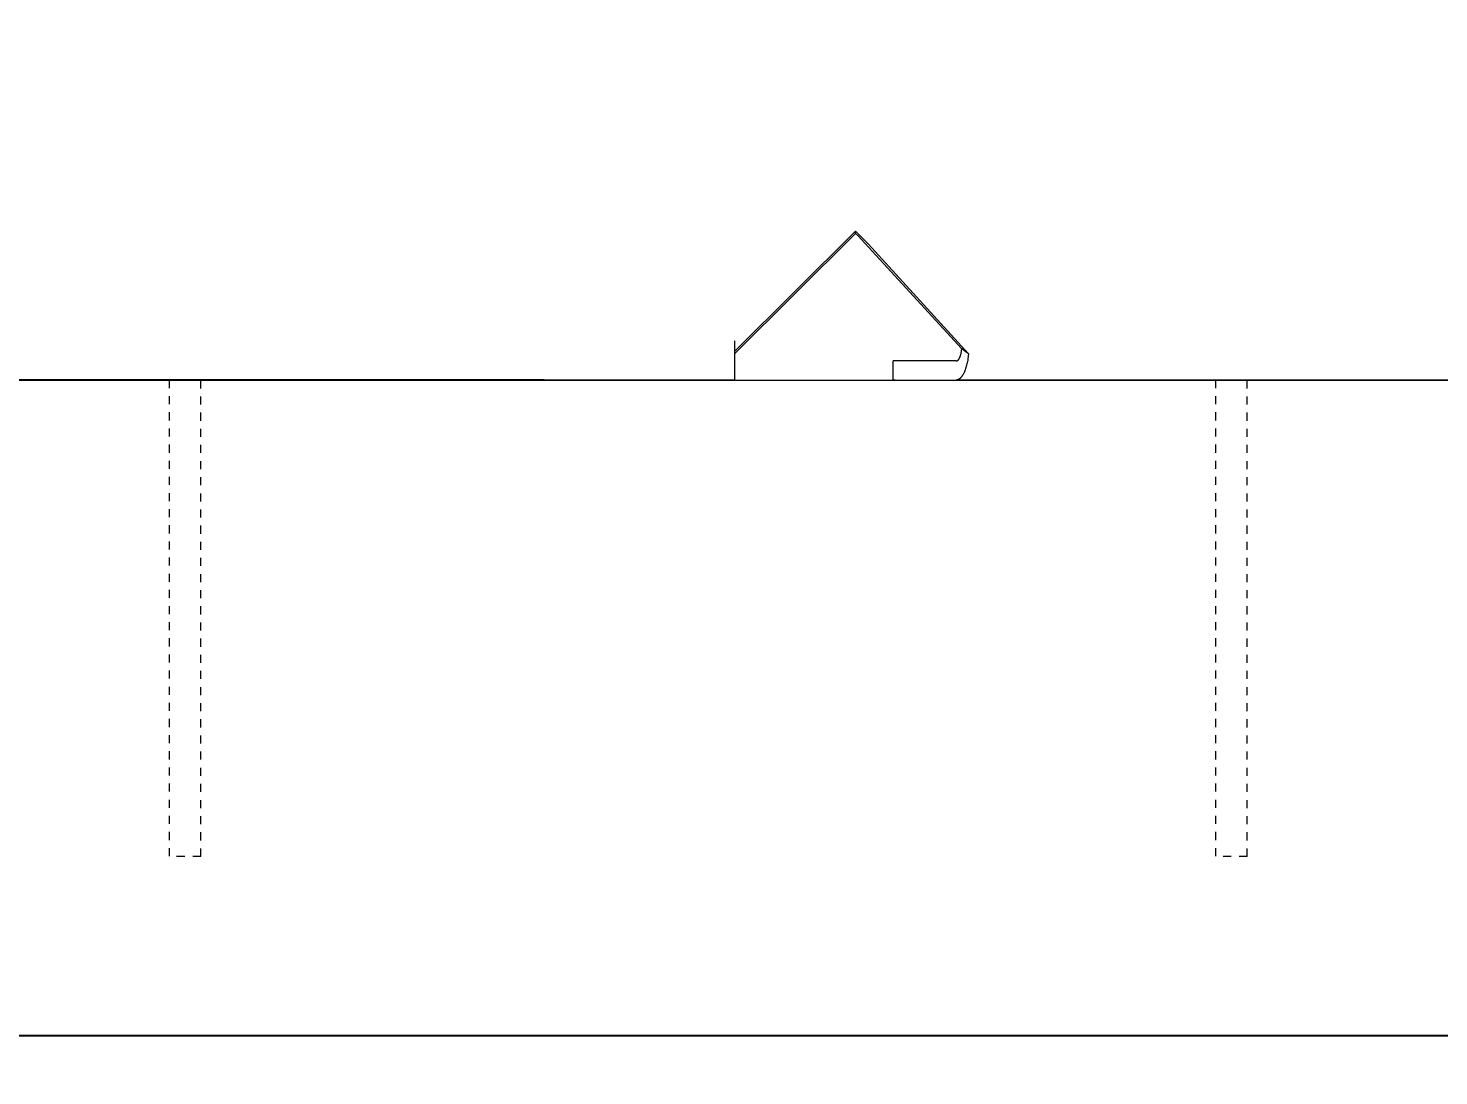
# Model space of a CAD drawing. Header units: inches. Extents: x 3 to 193, y 3 to 134.
# Drawn here: x 76.49 to 93.97, y 79.7 to 92.68 of the extents above; entities that cross this region are included whole.
import ezdxf

# ---------------------------------------------------------------- set-up
doc = ezdxf.new("R2010")
doc.units = ezdxf.units.IN
doc.header["$PDSIZE"] = -1
doc.linetypes.add('HIDDEN', pattern=[1.905, 1.27, -0.635])
for name, color, linetype, lineweight in [('ZANO_R', 7, 'Continuous', 0), ('ZANO_R_przerywana', 250, 'HIDDEN', 0), ('ZANO_W', 1, 'Continuous', 0)]:
    doc.layers.add(name, color=color, linetype=linetype, lineweight=lineweight)
doc.styles.get("Standard").update_dxf_attribs({"font": 'ARIALUNI.TTF'})
doc.dimstyles.new('amerykanie', dxfattribs={"dimtxt": 50, "dimasz": 50, "dimexe": 0.5, "dimexo": 0.5, "dimgap": 1, "dimtad": 1, "dimdec": 0, "dimzin": 0, "dimlunit": 5, "dimtxsty": 'Standard', "dimcen": 0.09, "dimclrd": 1, "dimclre": 1, "dimclrt": 1, "dimazin": 0, "dimtfac": 1, "dimtdec": 0, "dimtmove": 0, "dimatfit": 3, "dimfxl": 1, "dimtzin": 0, "dimarcsym": 1})

# ---------------------------------------------------------------- blocks, each defined once
blk = doc.blocks.new('*D365')
at = {"layer": 'Defpoints', "color": 0}
for p in [(83.384, 106.634), (65.554, 88.319), (83.384, 88.319)]:
    blk.add_point(p, dxfattribs=at)
at = {"layer": 'ZANO_R', "color": 1, "lineweight": -2}
for p, q in [((82.884, 106.634), (65.054, 106.634)), ((65.554, 105.634), (65.554, 89.319)), ((82.884, 88.319), (65.054, 88.319))]:
    blk.add_line(p, q, dxfattribs=at)
at = {"layer": 'ZANO_R', "color": 1}
for points in [[(65.721, 105.634), (65.387, 105.634), (65.554, 106.634)], [(65.387, 89.319), (65.721, 89.319), (65.554, 88.319)]]:
    blk.add_solid(points, dxfattribs=at)
at = {"layer": 'ZANO_R', "color": 1, "insert": (64.535, 97.476), "char_height": 1, "attachment_point": 5, "rotation": 90}
blk.add_mtext('18 5/16', dxfattribs=at)
blk = doc.blocks.new('*D367')
at = {"layer": 'Defpoints', "color": 0}
for p in [(67.02, 88.319), (127.388, 88.319), (127.388, 80.197)]:
    blk.add_point(p, dxfattribs=at)
at = {"layer": 'ZANO_R', "color": 1, "lineweight": -2}
for p, q in [((67.02, 87.819), (67.02, 79.697)), ((127.388, 87.819), (127.388, 79.697)), ((68.02, 80.197), (126.388, 80.197))]:
    blk.add_line(p, q, dxfattribs=at)
at = {"layer": 'ZANO_R', "color": 1}
for points in [[(68.02, 80.364), (68.02, 80.03), (67.02, 80.197)], [(126.388, 80.03), (126.388, 80.364), (127.388, 80.197)]]:
    blk.add_solid(points, dxfattribs=at)
at = {"layer": 'ZANO_R', "color": 1, "insert": (97.204, 81.216), "char_height": 1, "attachment_point": 5}
blk.add_mtext('60 3/8', dxfattribs=at)
blk = doc.blocks.new('*D375')
at = {"layer": 'Defpoints', "color": 0}
for p in [(127.296, 128.1), (115.952, 94.518), (96.273, 88.645), (60.315, 88.319), (113.926, 88.319)]:
    blk.add_point(p, dxfattribs=at)
at = {"layer": 'ZANO_W', "color": 1, "lineweight": -2}
blk.add_line((114.426, 88.319), (117.393, 88.319), dxfattribs=at)
blk.add_arc((96.016, 88.319), 20.877, 2.7447, 49.078, dxfattribs=at)
at = {"layer": 'ZANO_W', "color": 1}
for points in [[(109.797, 104.222), (109.585, 103.965), (108.92, 104.73)], [(116.703, 89.314), (117.036, 89.322), (116.893, 88.319)]]:
    blk.add_solid(points, dxfattribs=at)
at = {"layer": 'ZANO_W', "color": 1, "insert": (115.707, 97.885), "char_height": 1, "attachment_point": 5, "rotation": 295.9114}
blk.add_mtext("51%%d49'", dxfattribs=at)

msp = doc.modelspace()

# ---------------------------------------------------------------- linework, layer by layer
at = {"layer": 'ZANO_R'}
for p, q in [((85.24356, 88.67414), (86.7453, 90.16469)), ((85.24356, 88.64536), (86.7453, 90.13591)), ((86.7453, 90.16469), (86.82277, 90.08609)), ((86.7453, 90.13591), (86.7453, 90.16469)), ((86.78051, 90.10018), (86.7453, 90.13591)), ((86.81488, 90.06364), (86.78051, 90.10018)), ((88.06054, 88.70331), (86.81488, 90.06364)), ((86.82277, 90.08609), (86.89837, 90.00569)), ((86.89837, 90.00569), (88.14404, 88.64536)), ((85.24356, 88.80424), (85.24356, 88.67414)), ((85.24356, 88.67414), (85.24356, 88.67167)), ((85.24356, 88.67167), (85.24356, 88.31851)), ((88.04195, 88.61309), (88.04406, 88.61918)), ((88.04406, 88.61918), (88.04606, 88.62549)), ((88.04606, 88.62549), (88.04796, 88.63199)), ((88.04796, 88.63199), (88.04974, 88.63867)), ((88.04974, 88.63867), (88.05141, 88.64551)), ((88.05141, 88.64551), (88.05297, 88.65249)), ((88.05297, 88.65249), (88.0544, 88.65957)), ((88.0544, 88.65957), (88.05572, 88.66675)), ((88.05572, 88.66675), (88.05692, 88.674)), ((88.05692, 88.674), (88.05896, 88.68864)), ((88.05896, 88.68864), (88.06054, 88.70331)), ((88.14404, 88.64536), (88.06054, 88.70331)), ((88.14404, 88.64536), (88.14056, 88.61308)), ((87.2097, 88.31864), (87.2097, 88.5548)), ((87.20971, 88.5548), (87.2097, 88.5548)), ((87.2097, 88.5548), (87.2097, 88.5548)), ((87.2097, 88.5548), (87.2097, 88.5548)), ((87.2097, 88.5548), (87.2097, 88.5548)), ((87.20978, 88.5548), (87.20971, 88.5548)), ((87.21011, 88.5548), (87.20978, 88.5548)), ((87.21145, 88.5548), (87.21011, 88.5548)), ((87.2168, 88.5548), (87.21145, 88.5548)), ((87.23681, 88.5548), (87.2168, 88.5548)), ((87.99096, 88.5548), (87.23681, 88.5548)), ((87.99096, 88.5548), (87.99165, 88.55481)), ((87.99165, 88.55481), (87.99234, 88.55484)), ((87.99234, 88.55484), (87.99304, 88.55488)), ((87.99304, 88.55488), (87.99373, 88.55495)), ((87.99373, 88.55495), (87.99443, 88.55503)), ((87.99443, 88.55503), (87.99513, 88.55513)), ((87.99513, 88.55513), (87.99583, 88.55526)), ((87.99583, 88.55526), (87.99654, 88.5554)), ((87.99654, 88.5554), (87.99724, 88.55556)), ((87.99724, 88.55556), (87.99795, 88.55574)), ((87.99795, 88.55574), (87.99866, 88.55594)), ((87.99866, 88.55594), (87.99937, 88.55616)), ((87.99937, 88.55616), (88.00008, 88.5564)), ((88.00008, 88.5564), (88.00079, 88.55665)), ((88.00079, 88.55665), (88.0015, 88.55693)), ((88.0015, 88.55693), (88.00221, 88.55723)), ((88.00221, 88.55723), (88.00293, 88.55756)), ((88.00293, 88.55756), (88.00364, 88.5579)), ((88.00364, 88.5579), (88.00435, 88.55826)), ((88.00435, 88.55826), (88.00507, 88.55864)), ((88.00507, 88.55864), (88.00578, 88.55904)), ((88.00578, 88.55904), (88.0065, 88.55947)), ((88.0065, 88.55947), (88.00722, 88.55991)), ((88.00722, 88.55991), (88.00793, 88.56038)), ((88.00793, 88.56038), (88.00865, 88.56087)), ((88.00865, 88.56087), (88.00936, 88.56138)), ((88.00936, 88.56138), (88.01008, 88.56191)), ((88.01008, 88.56191), (88.01079, 88.56246)), ((88.01079, 88.56246), (88.0115, 88.56303)), ((88.0115, 88.56303), (88.01221, 88.56363)), ((88.01221, 88.56363), (88.01293, 88.56424)), ((88.01293, 88.56424), (88.01364, 88.56488)), ((88.01364, 88.56488), (88.01505, 88.56622)), ((88.01505, 88.56622), (88.01646, 88.56764)), ((88.01646, 88.56764), (88.01787, 88.56915)), ((88.01787, 88.56915), (88.01926, 88.57075)), ((88.01926, 88.57075), (88.02065, 88.57243)), ((88.02065, 88.57243), (88.02203, 88.5742)), ((88.02203, 88.5742), (88.0234, 88.57604)), ((88.0234, 88.57604), (88.02475, 88.57798)), ((88.02475, 88.57798), (88.02609, 88.57999)), ((88.02609, 88.57999), (88.02742, 88.58209)), ((88.02742, 88.58209), (88.02874, 88.58426)), ((88.02874, 88.58426), (88.03003, 88.58652)), ((88.03003, 88.58652), (88.03132, 88.58885)), ((88.03132, 88.58885), (88.03258, 88.59126)), ((88.03258, 88.59126), (88.03382, 88.59375)), ((88.03382, 88.59375), (88.03505, 88.59631)), ((88.03505, 88.59631), (88.03744, 88.60163)), ((88.03744, 88.60163), (88.03974, 88.60723)), ((88.03974, 88.60723), (88.04195, 88.61309)), ((88.10313, 88.44687), (88.09827, 88.43399)), ((88.10777, 88.46027), (88.10313, 88.44687)), ((88.11218, 88.47415), (88.10777, 88.46027)), ((88.11635, 88.48846), (88.11218, 88.47415)), ((88.12028, 88.50316), (88.11635, 88.48846)), ((88.12396, 88.51821), (88.12028, 88.50316)), ((88.12738, 88.53355), (88.12396, 88.51821)), ((88.13053, 88.54914), (88.12738, 88.53355)), ((88.13343, 88.56494), (88.13053, 88.54914)), ((88.13607, 88.58089), (88.13343, 88.56494)), ((88.14056, 88.61308), (88.13607, 88.58089)), ((85.24356, 88.31851), (67.02038, 88.31851)), ((87.20971, 88.31864), (87.2097, 88.31864)), ((87.2097, 88.31864), (87.2097, 88.31864)), ((87.2097, 88.31864), (87.2097, 88.31864)), ((87.2097, 88.31864), (87.2097, 88.31864)), ((87.20978, 88.31864), (87.20971, 88.31864)), ((87.21011, 88.31864), (87.20978, 88.31864)), ((87.21145, 88.31864), (87.21011, 88.31864)), ((87.2168, 88.31864), (87.21145, 88.31864)), ((87.23681, 88.31864), (87.2168, 88.31864)), ((87.23681, 88.31864), (87.99096, 88.31864)), ((87.99248, 88.31866), (87.99096, 88.31864)), ((96.12014, 88.31864), (87.99096, 88.31864)), ((87.994, 88.31872), (87.99248, 88.31866)), ((87.99553, 88.31882), (87.994, 88.31872)), ((87.99706, 88.31897), (87.99553, 88.31882)), ((87.9986, 88.31915), (87.99706, 88.31897)), ((88.00014, 88.31937), (87.9986, 88.31915)), ((88.00168, 88.31964), (88.00014, 88.31937)), ((88.00323, 88.31995), (88.00168, 88.31964)), ((88.00478, 88.3203), (88.00323, 88.31995)), ((88.00633, 88.3207), (88.00478, 88.3203)), ((88.00789, 88.32114), (88.00633, 88.3207)), ((88.00945, 88.32162), (88.00789, 88.32114)), ((88.01101, 88.32215), (88.00945, 88.32162)), ((88.01258, 88.32272), (88.01101, 88.32215)), ((88.01414, 88.32333), (88.01258, 88.32272)), ((88.01571, 88.32399), (88.01414, 88.32333)), ((88.01728, 88.3247), (88.01571, 88.32399)), ((88.01885, 88.32545), (88.01728, 88.3247)), ((88.02043, 88.32625), (88.01885, 88.32545)), ((88.022, 88.32709), (88.02043, 88.32625)), ((88.02357, 88.32798), (88.022, 88.32709)), ((88.02515, 88.32891), (88.02357, 88.32798)), ((88.02672, 88.32989), (88.02515, 88.32891)), ((88.02829, 88.33092), (88.02672, 88.32989)), ((88.02987, 88.33199), (88.02829, 88.33092)), ((88.03144, 88.33311), (88.02987, 88.33199)), ((88.03301, 88.33428), (88.03144, 88.33311)), ((88.03458, 88.33549), (88.03301, 88.33428)), ((88.03615, 88.33675), (88.03458, 88.33549)), ((88.03772, 88.33806), (88.03615, 88.33675)), ((88.03928, 88.33941), (88.03772, 88.33806)), ((88.04085, 88.34082), (88.03928, 88.33941)), ((88.04396, 88.34376), (88.04085, 88.34082)), ((88.04707, 88.3469), (88.04396, 88.34376)), ((88.05016, 88.35022), (88.04707, 88.3469)), ((88.05323, 88.35373), (88.05016, 88.35022)), ((88.05628, 88.35743), (88.05323, 88.35373)), ((88.05931, 88.36131), (88.05628, 88.35743)), ((88.06232, 88.36538), (88.05931, 88.36131)), ((88.0653, 88.36963), (88.06232, 88.36538)), ((88.06825, 88.37406), (88.0653, 88.36963)), ((88.07118, 88.37867), (88.06825, 88.37406)), ((88.07407, 88.38346), (88.07118, 88.37867)), ((88.07692, 88.38842), (88.07407, 88.38346)), ((88.07974, 88.39356), (88.07692, 88.38842)), ((88.08252, 88.39886), (88.07974, 88.39356)), ((88.08526, 88.40432), (88.08252, 88.39886)), ((88.08795, 88.40995), (88.08526, 88.40432)), ((88.09321, 88.42167), (88.08795, 88.40995)), ((88.09827, 88.43399), (88.09321, 88.42167))]:
    msp.add_line(p, q, dxfattribs=at)
msp.add_lwpolyline([(60.31523, 88.31851), (113.92637, 88.31851)], dxfattribs=at)
at = {"layer": 'ZANO_R_przerywana', "ltscale": 0.05}
for p, q in [((78.23792, 88.31851), (78.23792, 82.41453)), ((78.63151, 82.41453), (78.63151, 88.31851)), ((91.2037, 88.31851), (91.2037, 82.41453)), ((91.5973, 82.41453), (91.5973, 88.31851)), ((78.63151, 82.41453), (78.23792, 82.41453)), ((91.5973, 82.41453), (91.2037, 82.41453))]:
    msp.add_line(p, q, dxfattribs=at)
at = {"layer": 'ZANO_R_przerywana'}
for points in [[(78.23792, 88.31851), (78.63151, 88.31851)], [(91.2037, 88.31851), (91.5973, 88.31851)]]:
    msp.add_lwpolyline(points, dxfattribs=at)

# ---------------------------------------------------------------- dimensions: what is measured, and where the dimension line sits
at = {"layer": 'ZANO_R'}
dim = msp.add_aligned_dim(p1=(83.38369, 106.63437), p2=(83.38369, 88.31851), distance=-17.82959, dimstyle='amerykanie', override={"dimtxt": 1, "dimasz": 1, "dimgap": 0.5, "dimdec": 4, "dimaunit": 1, "dimadec": 1, "dimtdec": 4, "dimtmove": 1, "dimfrac": 2}, dxfattribs=at)
dim.commit()
dim.dimension.update_dxf_attribs({"geometry": '*D365', "text_midpoint": (64.535, 97.47644)})
dim = msp.add_linear_dim(base=(127.38821, 80.19713), p1=(67.02038, 88.31851), p2=(127.38821, 88.31851), dimstyle='amerykanie', override={"dimtxt": 1, "dimasz": 1, "dimgap": 0.5, "dimdec": 4, "dimaunit": 1, "dimadec": 1, "dimtdec": 4, "dimtmove": 1, "dimfrac": 2}, dxfattribs=at)
dim.commit()
dim.dimension.update_dxf_attribs({"geometry": '*D367', "text_midpoint": (97.20429, 81.21623)})
at = {"layer": 'ZANO_W'}
dim = msp.add_angular_dim_2l(base=(115.95158, 94.51785), line1=((60.31523, 88.31851), (113.92637, 88.31851)), line2=((127.29598, 128.10042), (96.27322, 88.64536)), dimstyle='amerykanie', override={"dimtxt": 1, "dimasz": 1, "dimgap": 0.5, "dimdec": 4, "dimaunit": 1, "dimadec": 1, "dimtdec": 4, "dimtmove": 1, "dimfrac": 2}, dxfattribs=at)
dim.commit()
dim.dimension.update_dxf_attribs({"geometry": '*D375', "text_midpoint": (115.70748, 97.8849)})

doc.saveas('drawing.dxf')
